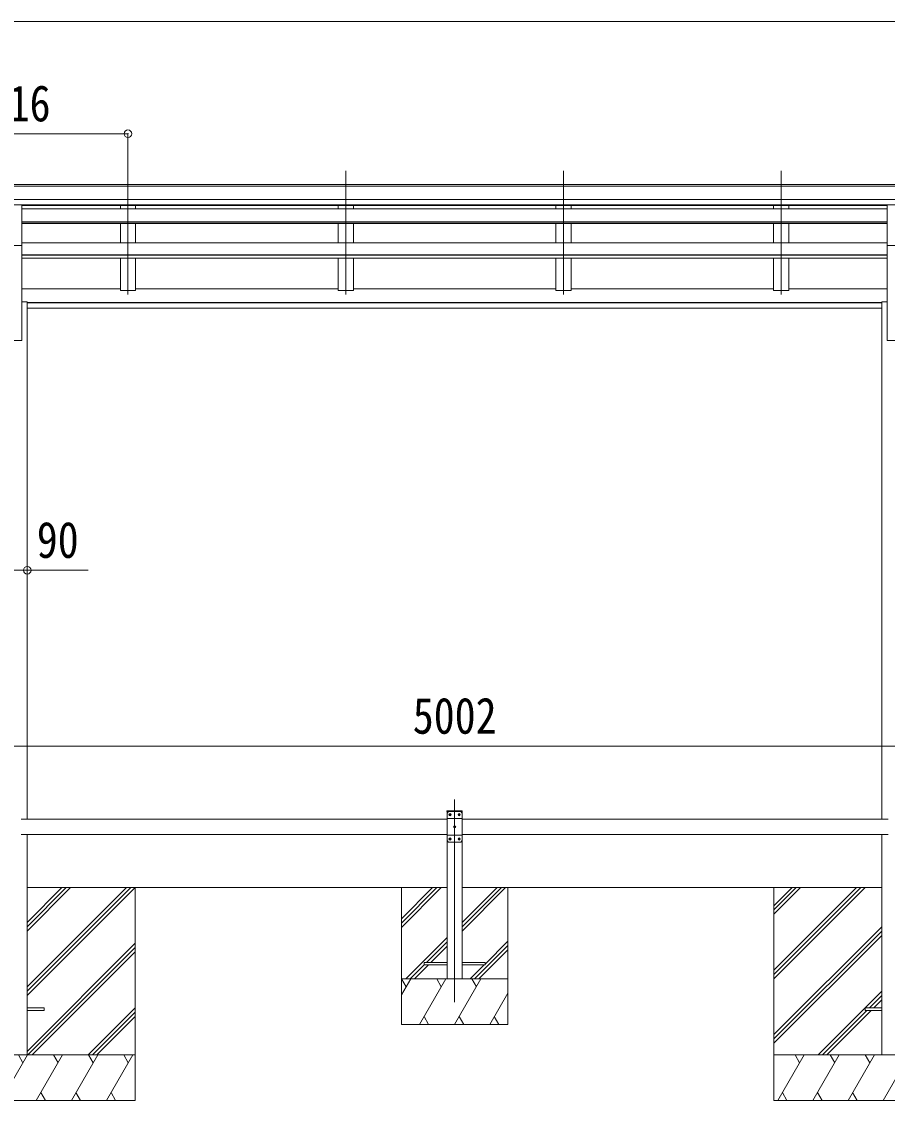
# Model space of a CAD drawing. Units: millimetres at full size. Extents: x -6988 to 7066, y -4877 to 4823.
# Drawn here: x 1203 to 4050, y -2721 to 828 of the extents above; entities that cross this region are included whole.
import ezdxf
from ezdxf.enums import TextEntityAlignment as Align

# ---------------------------------------------------------------- set-up
doc = ezdxf.new("R2010")
doc.units = ezdxf.units.MM
doc.header["$LTSCALE"] = 25
doc.header["$PDMODE"] = 32
doc.header["$PDSIZE"] = 25
for name, color, linetype, lineweight in [('0-0_0', 7, 'Continuous', 9), ('0-1_本体', 4, 'Continuous', 9), ('0-2_部品', 7, 'Continuous', 9), ('0-4_TABLE1', 3, 'Continuous', 9), ('0-5_DIM1', 3, 'Continuous', 9), ('0-8_PARTS2', 2, 'Continuous', 9), ('0-A_寸法', 6, 'Continuous', 9)]:
    doc.layers.add(name, color=color, linetype=linetype, lineweight=lineweight)
doc.styles.add('ＭＳ ゴシック', font='')
doc.styles.get('ＭＳ ゴシック').set_extended_font_data('MS Gothic')

msp = doc.modelspace()

# ---------------------------------------------------------------- linework, layer by layer
at = {"layer": '0-0_0'}
for p, q in [((1221.91, -2021.05), (2601.71, -2021.05)), ((1221.91, -2375.11), (1575.97, -2021.05)), ((1221.91, -2346.83), (1547.69, -2021.05)), ((1221.91, -2360.97), (1561.83, -2021.05)), ((1221.91, -2162.98), (1363.84, -2021.05)), ((1221.91, -2148.84), (1349.7, -2021.05)), ((1221.91, -2134.7), (1335.55, -2021.05)), ((1576.71, -2021.05), (1576.71, -2721.05)), ((2451.71, -2021.05), (2451.71, -2471.05)), ((2451.71, -2123.4), (2554.06, -2021.05)), ((2451.71, -2137.54), (2568.2, -2021.05)), ((2451.71, -2151.69), (2582.34, -2021.05)), ((2651.71, -2021.05), (4031.51, -2021.05)), ((2651.71, -2163.82), (2794.47, -2021.05)), ((2651.71, -2149.68), (2780.33, -2021.05)), ((2651.71, -2135.53), (2766.19, -2021.05)), ((2801.71, -2471.05), (2801.71, -2021.05)), ((3676.71, -2021.05), (3676.71, -2721.05)), ((3676.71, -2292.56), (3948.21, -2021.05)), ((3676.71, -2306.7), (3962.35, -2021.05)), ((3676.71, -2320.84), (3976.49, -2021.05)), ((3676.71, -2080.42), (3736.07, -2021.05)), ((3676.71, -2094.57), (3750.22, -2021.05)), ((3676.71, -2108.71), (3764.36, -2021.05)), ((3676.71, -2504.69), (4031.51, -2149.89)), ((3676.71, -2518.83), (4031.51, -2164.03)), ((2466.18, -2321.05), (2601.71, -2185.53)), ((2534.33, -2267.05), (2601.71, -2199.68)), ((2726.71, -2272.67), (2801.71, -2197.67)), ((3676.71, -2532.97), (4031.51, -2178.17)), ((1221.91, -2558.96), (1576.71, -2204.16)), ((1223.96, -2571.05), (1576.71, -2218.31)), ((1238.1, -2571.05), (1576.71, -2232.45)), ((2548.47, -2267.05), (2601.71, -2213.82)), ((2692.46, -2321.05), (2801.71, -2211.81)), ((2706.6, -2321.05), (2801.71, -2225.95)), ((2480.33, -2321.05), (2526.71, -2274.68)), ((2494.47, -2321.05), (2540.47, -2275.05)), ((2678.32, -2321.05), (2724.32, -2275.05)), ((2451.71, -2374.17), (2482.37, -2321.05)), ((2451.71, -2321.05), (2801.71, -2321.05)), ((2467.37, -2347.04), (2452.37, -2321.05)), ((2511.24, -2471.05), (2597.84, -2321.05)), ((2582.84, -2347.04), (2567.84, -2321.05)), ((2626.71, -2471.05), (2713.31, -2321.05)), ((2698.31, -2347.04), (2683.31, -2321.05)), ((2742.18, -2471.05), (2801.71, -2367.95)), ((3822.47, -2571.05), (4031.51, -2362.02)), ((3991.11, -2416.55), (4031.51, -2376.16)), ((4005.25, -2416.55), (4031.51, -2390.3)), ((1421.95, -2571.05), (1576.71, -2416.3)), ((1436.09, -2571.05), (1576.71, -2430.44)), ((1450.23, -2571.05), (1576.71, -2444.58)), ((2526.24, -2445.08), (2541.24, -2471.05)), ((2641.71, -2445.07), (2656.71, -2471.05)), ((2757.18, -2445.07), (2772.18, -2471.05)), ((3836.61, -2571.05), (3982.11, -2425.55)), ((3850.75, -2571.05), (3996.25, -2425.55)), ((2451.71, -2471.05), (2801.71, -2471.05)), ((1576.71, -2571.05), (776.71, -2571.05)), ((1135.82, -2721.05), (1222.42, -2571.05)), ((1207.42, -2597.04), (1192.42, -2571.05)), ((1251.29, -2721.05), (1337.89, -2571.05)), ((1322.89, -2597.03), (1307.89, -2571.05)), ((1366.76, -2721.05), (1453.36, -2571.05)), ((1423.36, -2571.05), (1438.36, -2597.03)), ((1482.23, -2721.05), (1568.83, -2571.05)), ((1538.83, -2571.05), (1553.83, -2597.03)), ((4476.71, -2571.05), (3676.71, -2571.05)), ((3689.41, -2721.05), (3776.01, -2571.05)), ((3761.01, -2597.04), (3746.01, -2571.05)), ((3804.88, -2721.05), (3891.48, -2571.05)), ((3876.48, -2597.04), (3861.48, -2571.05)), ((3920.35, -2721.05), (4006.95, -2571.05)), ((3991.95, -2597.04), (3976.95, -2571.05)), ((4035.82, -2721.05), (4122.42, -2571.05)), ((1266.29, -2695.07), (1281.29, -2721.05)), ((1381.76, -2695.07), (1396.76, -2721.05)), ((1497.23, -2695.07), (1512.23, -2721.05)), ((3704.41, -2695.08), (3719.41, -2721.05)), ((3819.88, -2695.08), (3834.88, -2721.05)), ((3935.35, -2695.07), (3950.35, -2721.05)), ((776.71, -2721.05), (1576.71, -2721.05)), ((3676.71, -2721.05), (4476.71, -2721.05))]:
    msp.add_line(p, q, dxfattribs=at)
at = {"layer": '0-1_本体'}
for p, q in [((127.21, 291.59), (5126.21, 291.59)), ((127.21, 286.24), (5126.21, 286.24)), ((127.21, 242.71), (5126.21, 242.71)), ((127.21, 225.04), (5126.21, 225.04)), ((1204.21, 222.67), (4049.21, 222.67)), ((1527.71, 222.6), (1527.71, 211.42)), ((1577.71, 222.6), (1577.71, 211.42)), ((2243.71, 222.6), (2243.71, 211.42)), ((2293.71, 222.6), (2293.71, 211.42)), ((2959.71, 222.6), (2959.71, 211.42)), ((3009.71, 222.6), (3009.71, 211.42)), ((3675.71, 222.6), (3675.71, 211.42)), ((3725.71, 222.6), (3725.71, 211.42)), ((1204.21, 211.42), (4049.21, 211.42)), ((1204.21, 169.49), (4049.21, 169.49)), ((1204.21, 167.99), (4049.21, 167.99)), ((1204.21, 163.79), (4049.21, 163.79)), ((1527.71, 163.79), (1527.71, 100.06)), ((1577.71, 163.79), (1577.71, 100.06)), ((2243.71, 163.79), (2243.71, 100.06)), ((2293.71, 163.79), (2293.71, 100.06)), ((2959.71, 163.79), (2959.71, 100.06)), ((3009.71, 163.79), (3009.71, 100.06)), ((3675.71, 163.79), (3675.71, 100.06)), ((3725.71, 163.79), (3725.71, 100.06)), ((1204.21, -221.05), (1204.21, 95.74)), ((1204.22, 100.06), (4049.22, 100.06)), ((4049.21, 95.74), (4049.21, -221.05)), ((1204.21, 60.62), (4049.21, 60.62)), ((1204.21, 59.14), (4049.21, 59.14)), ((1204.21, 49.88), (4049.21, 49.88)), ((1527.71, 49.88), (1527.71, -56.61)), ((1577.71, 49.88), (1577.71, -56.61)), ((2243.71, 49.88), (2243.71, -56.61)), ((2293.71, 49.88), (2293.71, -56.61)), ((2959.71, 49.88), (2959.71, -56.61)), ((3009.71, 49.88), (3009.71, -56.61)), ((3675.71, 49.88), (3675.71, -56.61)), ((3725.71, 49.88), (3725.71, -56.61)), ((1204.21, -51.79), (1527.71, -51.79)), ((1527.71, -56.61), (1577.71, -56.61)), ((1577.71, -51.79), (2243.71, -51.79)), ((2243.71, -56.61), (2293.71, -56.61)), ((2293.71, -51.79), (2959.71, -51.79)), ((2959.71, -56.61), (3009.71, -56.61)), ((3009.71, -51.79), (3675.71, -51.79)), ((3675.71, -56.61), (3725.71, -56.61)), ((3725.71, -51.79), (4049.21, -51.79)), ((1204.21, -94.67), (1221.71, -94.67)), ((1221.71, -94.67), (1221.71, -1796.05)), ((1221.71, -95.88), (4031.51, -95.88)), ((1221.71, -97.28), (4031.51, -97.28)), ((4031.51, -94.67), (4049.21, -94.67)), ((4031.51, -94.67), (4031.51, -1796.05)), ((1221.71, -114.65), (4031.51, -114.65)), ((1149.21, -221.05), (1204.21, -221.05)), ((4049.21, -221.05), (4104.21, -221.05)), ((1221.71, -1846.05), (1221.71, -2571.05)), ((4031.51, -1846.05), (4031.51, -2571.05))]:
    msp.add_line(p, q, dxfattribs=at)
at = {"layer": '0-2_部品'}
for p, q in [((1149.21, 224.76), (1204.21, 224.76)), ((1204.21, 91.25), (1204.21, 224.76)), ((4049.21, 224.76), (4104.21, 224.76)), ((4049.21, 91.25), (4049.21, 224.76)), ((1149.21, 91.25), (1204.21, 91.25)), ((4049.21, 91.25), (4104.21, 91.25))]:
    msp.add_line(p, q, dxfattribs=at)
at = {"layer": '0-2_部品', "color": 4}
for p, q in [((2601.71, -2267.05), (2526.71, -2267.05)), ((2651.71, -2275.05), (2726.71, -2275.05)), ((1221.91, -2416.55), (1276.71, -2416.55)), ((1221.91, -2425.55), (1276.71, -2425.55)), ((1276.71, -2416.55), (1276.71, -2425.55)), ((3976.71, -2416.55), (3976.71, -2425.55)), ((3976.71, -2416.55), (4031.51, -2416.55)), ((3976.71, -2425.55), (4031.51, -2425.55))]:
    msp.add_line(p, q, dxfattribs=at)
for points in [[(2526.71, -2267.05), (2526.71, -2275.05), (2601.71, -2275.05)], [(2726.71, -2275.05), (2726.71, -2267.05), (2651.71, -2267.05)]]:
    msp.add_lwpolyline(points, dxfattribs=at)
at = {"layer": '0-4_TABLE1'}
for p, q in [((2601.41, -1771.05), (2601.51, -1769)), ((2601.41, -1771.05), (2652.01, -1771.05)), ((2606.71, -1771.05), (2601.71, -1776.05)), ((2602.51, -1768.05), (2650.9, -1768.05)), ((2606.71, -1771.05), (2646.71, -1771.05)), ((2646.71, -1771.05), (2651.71, -1776.05)), ((2652.01, -1771.05), (2651.9, -1769)), ((2601.71, -1866.05), (2601.71, -1776.05)), ((2601.71, -1793.75), (2651.71, -1793.75)), ((2610.45, -1781.47), (2609.61, -1781.47)), ((2612.97, -1780.63), (2613.81, -1780.63)), ((2640.45, -1781.47), (2639.61, -1781.47)), ((2642.97, -1780.63), (2643.81, -1780.63)), ((2651.71, -1776.05), (2651.71, -1866.05)), ((2625.45, -1821.47), (2624.61, -1821.47)), ((2627.97, -1820.63), (2628.81, -1820.63)), ((2601.71, -1848.35), (2651.71, -1848.35)), ((2606.71, -1871.05), (2601.71, -1866.05)), ((2646.71, -1871.05), (2606.71, -1871.05)), ((2610.45, -1861.47), (2609.61, -1861.47)), ((2612.97, -1860.63), (2613.81, -1860.63)), ((2640.45, -1861.47), (2639.61, -1861.47)), ((2642.97, -1860.63), (2643.81, -1860.63)), ((2646.71, -1871.05), (2651.71, -1866.05))]:
    msp.add_line(p, q, dxfattribs=at)
for points in [[(2609.61, -1781.47), (2609.61, -1780.63), (2610.45, -1780.63)], [(2611.29, -1779.79), (2611.29, -1778.95), (2612.13, -1778.95), (2612.13, -1779.79)], [(2612.13, -1782.31), (2612.13, -1783.15), (2611.29, -1783.15), (2611.29, -1782.31)], [(2613.81, -1780.63), (2613.81, -1781.47), (2612.97, -1781.47)], [(2639.61, -1781.47), (2639.61, -1780.63), (2640.45, -1780.63)], [(2641.29, -1779.79), (2641.29, -1778.95), (2642.13, -1778.95), (2642.13, -1779.79)], [(2642.13, -1782.31), (2642.13, -1783.15), (2641.29, -1783.15), (2641.29, -1782.31)], [(2643.81, -1780.63), (2643.81, -1781.47), (2642.97, -1781.47)], [(2624.61, -1821.47), (2624.61, -1820.63), (2625.45, -1820.63)], [(2626.29, -1819.79), (2626.29, -1818.95), (2627.13, -1818.95), (2627.13, -1819.79)], [(2627.13, -1822.31), (2627.13, -1823.15), (2626.29, -1823.15), (2626.29, -1822.31)], [(2628.81, -1820.63), (2628.81, -1821.47), (2627.97, -1821.47)], [(2609.61, -1861.47), (2609.61, -1860.63), (2610.45, -1860.63)], [(2611.29, -1859.79), (2611.29, -1858.95), (2612.13, -1858.95), (2612.13, -1859.79)], [(2612.13, -1862.31), (2612.13, -1863.15), (2611.29, -1863.15), (2611.29, -1862.31)], [(2613.81, -1860.63), (2613.81, -1861.47), (2612.97, -1861.47)], [(2639.61, -1861.47), (2639.61, -1860.63), (2640.45, -1860.63)], [(2641.29, -1859.79), (2641.29, -1858.95), (2642.13, -1858.95), (2642.13, -1859.79)], [(2642.13, -1862.31), (2642.13, -1863.15), (2641.29, -1863.15), (2641.29, -1862.31)], [(2643.81, -1860.63), (2643.81, -1861.47), (2642.97, -1861.47)]]:
    msp.add_lwpolyline(points, dxfattribs=at)
for centre in [(2611.71, -1781.05), (2641.71, -1781.05), (2626.71, -1821.05), (2611.71, -1861.05), (2641.71, -1861.05)]:
    msp.add_circle(centre, 3.5, dxfattribs=at)
for centre, radius, start, end in [((2602.51, -1769.05), 1, 90, 176.99989), ((2650.9, -1769.05), 1, 3.00006, 90), ((2610.45, -1779.79), 0.84, 270, 0), ((2610.45, -1782.31), 0.84, 0, 90), ((2612.97, -1779.79), 0.84, 180, 270), ((2612.97, -1782.31), 0.84, 90, 180), ((2640.45, -1779.79), 0.84, 270, 0), ((2640.45, -1782.31), 0.84, 0, 90), ((2642.97, -1779.79), 0.84, 180, 270), ((2642.97, -1782.31), 0.84, 90, 180), ((2625.45, -1819.79), 0.84, 270, 0), ((2625.45, -1822.31), 0.84, 0, 90), ((2627.97, -1819.79), 0.84, 180, 270), ((2627.97, -1822.31), 0.84, 90, 180), ((2610.45, -1859.79), 0.84, 270, 0), ((2610.45, -1862.31), 0.84, 0, 90), ((2612.97, -1859.79), 0.84, 180, 270), ((2612.97, -1862.31), 0.84, 90, 180), ((2640.45, -1859.79), 0.84, 270, 0), ((2640.45, -1862.31), 0.84, 0, 90), ((2642.97, -1859.79), 0.84, 180, 270), ((2642.97, -1862.31), 0.84, 90, 180)]:
    msp.add_arc(centre, radius, start, end, dxfattribs=at)
at = {"layer": '0-5_DIM1'}
for p, q in [((2601.71, -2321.05), (2601.71, -1771.05)), ((2601.71, -1771.05), (2651.71, -1771.05)), ((2651.71, -2321.05), (2651.71, -1771.05)), ((1201.71, -1796.05), (2601.71, -1796.05)), ((2651.71, -1796.05), (4051.71, -1796.05)), ((1201.71, -1846.05), (2601.71, -1846.05)), ((2651.71, -1846.05), (4051.71, -1846.05))]:
    msp.add_line(p, q, dxfattribs=at)
at = {"layer": '0-8_PARTS2'}
for p, q in [((1552.71, 336.52), (1552.71, -70.27)), ((2268.71, 336.52), (2268.71, -70.27)), ((2984.71, 336.52), (2984.71, -70.27)), ((3700.71, 336.52), (3700.71, -70.27)), ((2626.71, -2397.61), (2626.71, -1731.57))]:
    msp.add_line(p, q, dxfattribs=at)
at = {"layer": '0-A_寸法'}
for p, q in [((100.71, 827.76), (5152.71, 827.76)), ((836.71, 458.76), (1552.71, 458.76)), ((1552.71, 458.76), (1552.71, 296.27)), ((1131.71, -977.15), (1221.71, -977.15)), ((1221.71, -977.15), (1421.71, -977.15)), ((125.71, -1555.58), (5127.71, -1555.58))]:
    msp.add_line(p, q, dxfattribs=at)
for p in [(1552.71, 458.76), (1221.71, -977.15)]:
    msp.add_point(p, dxfattribs=at)

# ---------------------------------------------------------------- texts
at = {"layer": '0-A_寸法', "color": 7, "style": 'ＭＳ ゴシック', "width": 0.85}
for s, p in [('716', (1091.58, 463.76)), ('90', (1252.96, -972.15)), ('5002', (2489.21, -1550.58))]:
    msp.add_text(s, height=119.1, dxfattribs=at).set_placement(p, align=Align.BOTTOM_LEFT)

doc.saveas('drawing.dxf')
